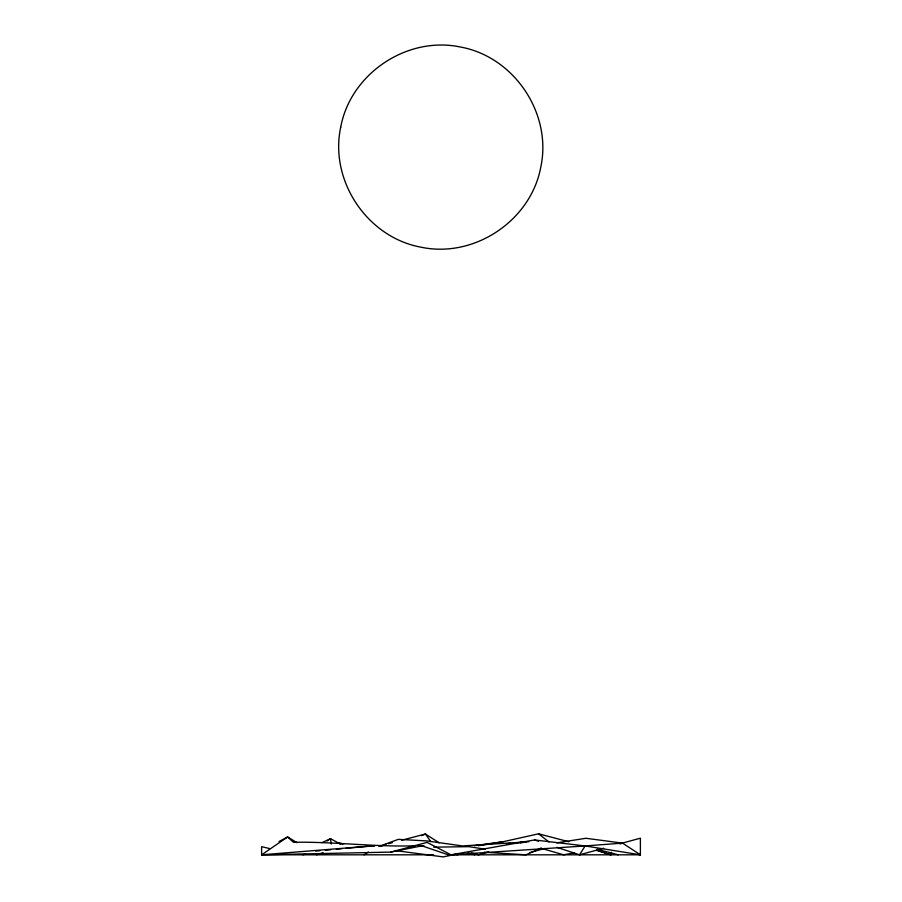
<?xml version="1.0" encoding="UTF-8"?>
<svg xmlns="http://www.w3.org/2000/svg" width="902" height="902" viewBox="0 0 902 902"><rect width="100%" height="100%" fill="white"/><g stroke="black" fill="none" stroke-linecap="round" stroke-linejoin="round"><path stroke-width="1.35" d="M596.414 850.327L610.834 854.814L611.387 852.277M557.03 847.384L579.535 854.814L585.15 845.941L622.527 843.122L640.386 854.814L640.386 838.183L620.508 843.607M327.099 841.025L330.538 838.657L340.212 844.035M269.822 848.624L261.614 846.662L261.614 854.814L287.659 836.955L296.916 842.671M363.991 854.814L368.377 852.052M279 841.555L287.659 836.955L293.398 842.276C334.033 841.555 374.409 847.091 415.033 845.805M321.856 842.693L330.538 838.657L331.214 844.035M541.053 848.106L525.99 854.814L484.171 852.243M421.584 835.658L425.417 834.012L439.218 842.84M380.858 846.358L385.864 844.373M378.851 846.493L398.334 839.356L426.804 840.923L462.444 845.941L525.99 841.972M302.892 854.814L305.519 853.957M316.579 854.814L323.108 852.74M488.692 851.962L478.601 854.814L471.216 852.864M529.891 852.57L544.695 848.478M579.535 854.814L603.72 848.23M619.843 843.844L622.527 843.122L585.905 838.274L556.737 842.863M346.041 848.32L374.984 845.693L261.614 854.814L390.837 852.097L427.074 842.389L451 854.814L585.15 845.941L640.386 854.814L637.737 853.867M388.503 843.686L392.46 842.648M401.683 840.224L425.417 834.012L430.829 841.679M478.331 845.726L503.169 841.713L538.573 833.82L568.903 841.758M458.081 853.833L443.254 856.9L395.865 850.665M390.837 852.097L421.944 845.828L424.492 846.211M574.484 852.785L563.603 854.814L541.132 848.275M456.84 854.814L462.376 853.788M520.454 842.998L523.216 842.479M451 854.814L534.514 839.954L585.15 845.941M474.52 845.67L503.169 841.713M506.473 843.742L510.656 843.257M513.441 842.942L528.775 841.724M315.711 851.071L319.849 850.699M325.363 850.191L330.876 849.695M336.39 849.199L341.903 848.692M433.693 847.147L468.848 846.662L485.434 849.244M261.614 854.814L433.637 854.814M640.386 854.814L448.204 854.814L421.944 845.828L417.795 845.805M343.763 843.844L338.306 843.223L342.377 843.742M597.09 849.267L618.31 854.814M468.082 852.818L474.756 854.814M534.514 839.954L538.494 841.262M596.707 850.045L610.834 854.814M538.573 833.82L549.002 842.006M340.708 127.205C329.264 180.558 367.193 237.316 420.862 247.159C474.204 258.603 530.962 220.674 540.805 167.017C552.25 113.663 514.32 56.905 460.663 47.062C407.321 35.618 350.551 73.547 340.708 127.205"/></g></svg>
